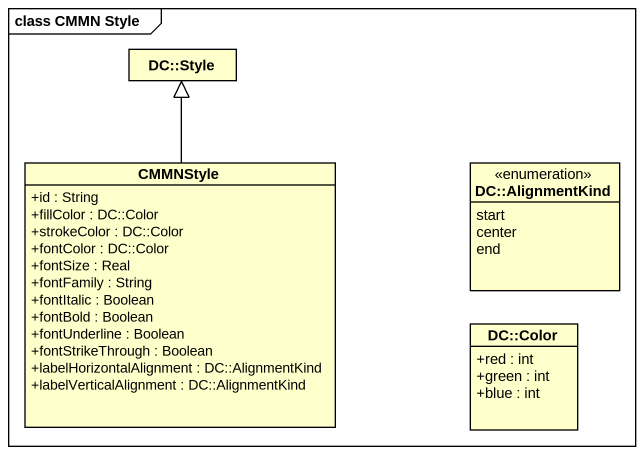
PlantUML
@startuml
mainframe class CMMN Style
hide circle
hide empty members
skinparam classAttributeIconSize 0
class "DC::Style" as DC_Style
class CMMNStyle {
  +id : String
  +fillColor : DC::Color
  +strokeColor : DC::Color
  +fontColor : DC::Color
  +fontSize : Real
  +fontFamily : String
  +fontItalic : Boolean
  +fontBold : Boolean
  +fontUnderline : Boolean
  +fontStrikeThrough : Boolean
  +labelHorizontalAlignment : DC::AlignmentKind
  +labelVerticalAlignment : DC::AlignmentKind
}
enum "DC::AlignmentKind" as DC_AlignmentKind {
  start
  center
  end
}
class "DC::Color" as DC_Color {
  +red : int
  +green : int
  +blue : int
}
CMMNStyle -up-|> DC_Style
@enduml
